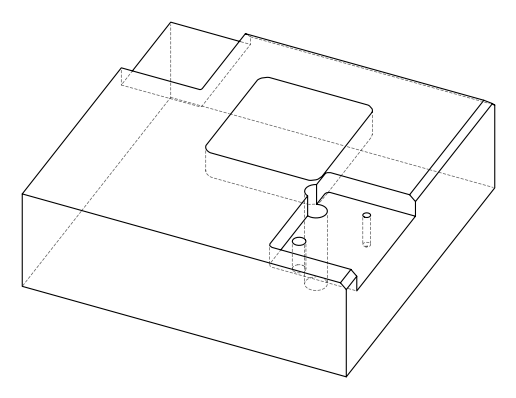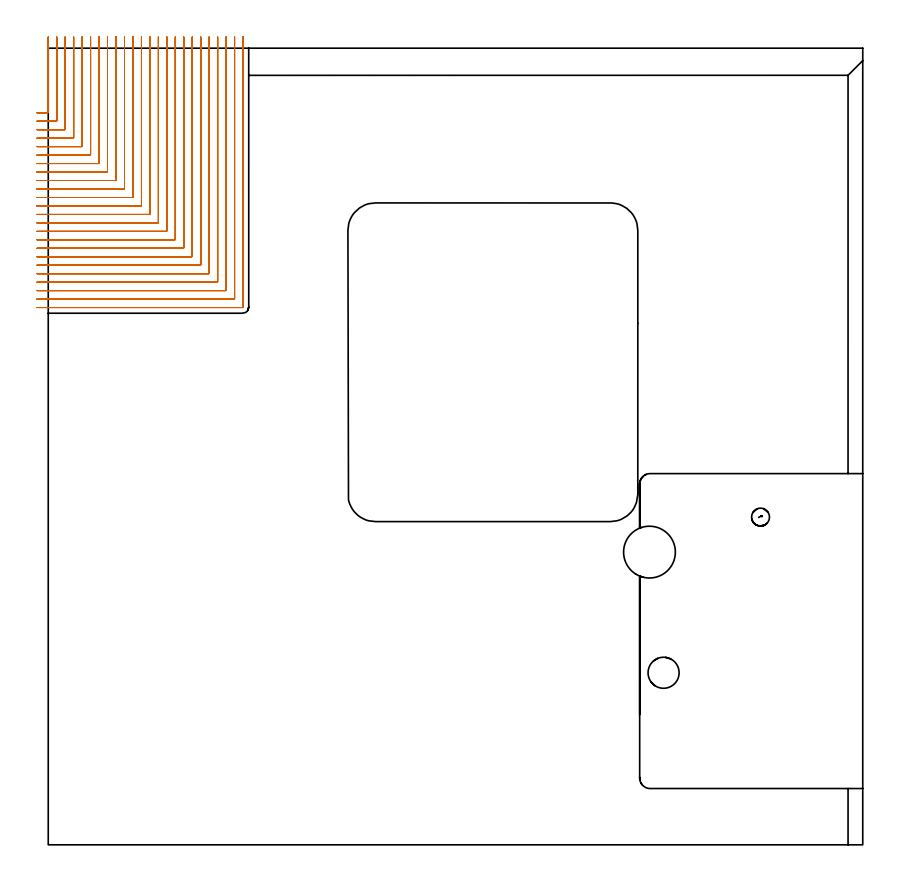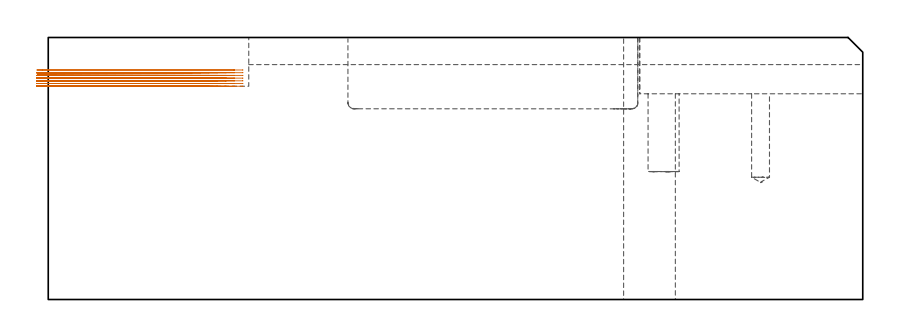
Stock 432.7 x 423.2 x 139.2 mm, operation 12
(PLAN: 14 operations, 10 tool changes, 297.3 min)
(1 INDEXABLE_INSERT_DRILL_BLIND_HOLE_FROM_SOLID | STEP1POCKET | NXT0302_004 | 0.18 min | 15214 mm3)
(2 SPOT_DRILL | STEP1HOLE | NXT0321_9005460120000 | 0.05 min | 183 mm3)
(3 SPOT_DRILL_1 | STEP1POCKET_1 | NXT0321_9005460120000 | 0.03 min | 3260 mm3)
(4 DRILL_BLIND_HOLE_INTO_CENTER | STEP1HOLE | UGT0301_192 | 0.05 min | 289 mm3)
(5 GUN_DRILL_THROUGH_HOLE | STEP1HOLE | UGT0307_003 | 0.64 min | 4945 mm3)
(6 SPADE_DRILL_TO_ENLARGE_THROUGH_HOLE | STEP1HOLE | UGT0306_008 | 0.59 min | 28000 mm3)
(7 DRILL_TO_ENLARGE_THROUGH_HOLE | STEP1HOLE | UGT0301_390 | 0.61 min | 49179 mm3)
(8 DRILL_BLIND_HOLE_INTO_CENTER_1 | STEP1POCKET_1 | UGT0301_490 | 0.2 min | 3245 mm3)
(9 AREA_MILL | FG_CHAMFER_SURFACE | UGT0205_001 | 0.93 min | 1058 mm3)
(10 AREA_MILL_1 | FG_CHAMFER_SURFACE_1 | UGT0205_001 | 15.73 min | 34545 mm3)
(11 AREA_MILL_2 | FG_CHAMFER_SURFACE_2 | UGT0205_001 | 5.39 min | 6676 mm3)
(12 MILL_CORNER_NOTCH_RECTANGULAR | CORNER_NOTCH_RECTANGULAR | NXT0201_008 | Follow Part, ap 1.5, ae 75% | 141.18 min | 387605 mm3)
(13 MILL_OPEN_POCKET | POCKET_OPEN | NXT0201_013 | Follow Part, ap 2.5, ae 75% | 107.64 min | 569357 mm3)
(14 MILL_RECTANGULAR_POCKET | POCKET_RECTANGULAR_STRAIGHT | NXT0201_007 | Follow Part, ap 6.25, ae 75% | 24.02 min | 979808 mm3)
(TOOL NXT0302_004 | Index. Insert Drill 16.5mm [880-D1650L20-05] | D16.5 PA176 FL83 Z2)
(TOOL NXT0321_9005460120000 | NC Spot Drill, 142deg, 12mm, Carbide, Uncoated | D12 PA142 FL30 Z2)
(TOOL UGT0301_192 | Twist Drill 7.2 mm | D7.2 PA118 FL66 Z2)
(TOOL UGT0307_003 | Gun Drill 7 mm | D7 PA130 FL24 Z1)
(TOOL UGT0306_008 | Spade Drill 17.5mm | D17.5 PA132 FL10 Z2)
(TOOL UGT0301_390 | Twist Drill 27.5 mm | D27.5 PA118 FL165 Z2)
(TOOL UGT0301_490 | Carbide Drill 9.5 mm | D9.5 PA118 FL81 Z2)
(TOOL UGT0205_001 | Chamfer Mill 20 x 3 x 45 deg. | D20 FL50 Z2)
(TOOL NXT0201_008 | ENDMILL 6mm [2P460-0600-NA 1630] | D6 FL26 Z6)
(TOOL NXT0201_013 | ENDMILL 10mm | D10 FL30 Z4)
(TOOL NXT0201_007 | ENDMILL 25mm [R216.25-25050GCK54P 1620] | D25 R3 FL54 Z5)
(OP 12 MILL_CORNER_NOTCH_RECTANGULAR, part 2 of 2)
G0 Z149.2
X-6. Y289.9
Z121.933
G1 X-3.
X98.703 F500.
G3 X99. Y290.197 R0.3
G1 Y426.2
Y429.2 F250.
G0 Z149.2
X-6. Y285.4
Z121.933
G1 X-3.
X103.2 F500.
G3 X103.5 Y285.7 R0.3
G1 Y426.2
Y429.2 F250.
G0 Z149.2
X-6. Y388.9
Z120.494
G1 X-3.
X-0.293 F500.
G3 X0. Y389.193 R0.3
G1 Y426.2
Y429.2 F250.
G0 Z149.2
X-6. Y384.4
Z120.494
G1 X-3.
X4.207 F500.
G3 X4.5 Y384.693 R0.3
G1 Y426.2
Y429.2 F250.
G0 Z149.2
X-6. Y379.9
Z120.494
G1 X-3.
X8.706 F500.
G3 X9. Y380.194 R0.3
G1 Y426.2
Y429.2 F250.
G0 Z149.2
X-6. Y375.4
Z120.494
G1 X-3.
X13.206 F500.
G3 X13.5 Y375.694 R0.3
G1 Y426.2
Y429.2 F250.
G0 Z149.2
X-6. Y370.9
Z120.494
G1 X-3.
X17.706 F500.
G3 X18. Y371.194 R0.3
G1 Y426.2
Y429.2 F250.
G0 Z149.2
X-6. Y366.4
Z120.494
G1 X-3.
X22.206 F500.
G3 X22.5 Y366.694 R0.3
G1 Y426.2
Y429.2 F250.
G0 Z149.2
X-6. Y361.9
Z120.494
G1 X-3.
X26.706 F500.
G3 X27. Y362.194 R0.3
G1 Y426.2
Y429.2 F250.
G0 Z149.2
X-6. Y357.4
Z120.494
G1 X-3.
X31.205 F500.
G3 X31.5 Y357.695 R0.3
G1 Y426.2
Y429.2 F250.
G0 Z149.2
X-6. Y352.9
Z120.494
G1 X-3.
X35.705 F500.
G3 X36. Y353.195 R0.3
G1 Y426.2
Y429.2 F250.
G0 Z149.2
X-6. Y348.4
Z120.494
G1 X-3.
X40.205 F500.
G3 X40.5 Y348.695 R0.3
G1 Y426.2
Y429.2 F250.
G0 Z149.2
X-6. Y343.9
Z120.494
G1 X-3.
X44.705 F500.
G3 X45. Y344.195 R0.3
G1 Y426.2
Y429.2 F250.
G0 Z149.2
X-6. Y339.4
Z120.494
G1 X-3.
X49.205 F500.
G3 X49.5 Y339.695 R0.3
G1 Y426.2
Y429.2 F250.
G0 Z149.2
X-6. Y334.9
Z120.494
G1 X-3.
X53.704 F500.
G3 X54. Y335.196 R0.3
G1 Y426.2
Y429.2 F250.
G0 Z149.2
X-6. Y330.4
Z120.494
G1 X-3.
X58.204 F500.
G3 X58.5 Y330.696 R0.3
G1 Y426.2
Y429.2 F250.
G0 Z149.2
X-6. Y325.9
Z120.494
G1 X-3.
X62.704 F500.
G3 X63. Y326.196 R0.3
G1 Y426.2
Y429.2 F250.
G0 Z149.2
X-6. Y321.4
Z120.494
G1 X-3.
X67.204 F500.
G3 X67.5 Y321.696 R0.3
G1 Y426.2
Y429.2 F250.
G0 Z149.2
X-6. Y316.9
Z120.494
G1 X-3.
X71.704 F500.
G3 X72. Y317.196 R0.3
G1 Y426.2
Y429.2 F250.
G0 Z149.2
X-6. Y312.4
Z120.494
G1 X-3.
X76.204 F500.
G3 X76.5 Y312.696 R0.3
G1 Y426.2
Y429.2 F250.
G0 Z149.2
X-6. Y307.9
Z120.494
G1 X-3.
X80.703 F500.
G3 X81. Y308.197 R0.3
G1 Y426.2
Y429.2 F250.
G0 Z149.2
X-6. Y303.4
Z120.494
G1 X-3.
X85.203 F500.
G3 X85.5 Y303.697 R0.3
G1 Y426.2
Y429.2 F250.
G0 Z149.2
X-6. Y298.9
Z120.494
G1 X-3.
X89.703 F500.
G3 X90. Y299.197 R0.3
G1 Y426.2
Y429.2 F250.
G0 Z149.2
X-6. Y294.4
Z120.494
G1 X-3.
X94.203 F500.
G3 X94.5 Y294.697 R0.3
G1 Y426.2
Y429.2 F250.
G0 Z149.2
X-6. Y289.9
Z120.494
G1 X-3.
X98.703 F500.
G3 X99. Y290.197 R0.3
G1 Y426.2
Y429.2 F250.
G0 Z149.2
X-6. Y285.4
Z120.494
G1 X-3.
X103.2 F500.
G3 X103.5 Y285.7 R0.3
G1 Y426.2
Y429.2 F250.
G0 Z149.2
X-6. Y388.9
Z119.056
G1 X-3.
X-0.293 F500.
G3 X0. Y389.193 R0.3
G1 Y426.2
Y429.2 F250.
G0 Z149.2
X-6. Y384.4
Z119.056
G1 X-3.
X4.207 F500.
G3 X4.5 Y384.693 R0.3
G1 Y426.2
Y429.2 F250.
G0 Z149.2
X-6. Y379.9
Z119.056
G1 X-3.
X8.706 F500.
G3 X9. Y380.194 R0.3
G1 Y426.2
Y429.2 F250.
G0 Z149.2
X-6. Y375.4
Z119.056
G1 X-3.
X13.206 F500.
G3 X13.5 Y375.694 R0.3
G1 Y426.2
Y429.2 F250.
G0 Z149.2
X-6. Y370.9
Z119.056
G1 X-3.
X17.706 F500.
G3 X18. Y371.194 R0.3
G1 Y426.2
Y429.2 F250.
G0 Z149.2
X-6. Y366.4
Z119.056
G1 X-3.
X22.206 F500.
G3 X22.5 Y366.694 R0.3
G1 Y426.2
Y429.2 F250.
G0 Z149.2
X-6. Y361.9
Z119.056
G1 X-3.
X26.706 F500.
G3 X27. Y362.194 R0.3
G1 Y426.2
Y429.2 F250.
G0 Z149.2
X-6. Y357.4
Z119.056
G1 X-3.
X31.205 F500.
G3 X31.5 Y357.695 R0.3
G1 Y426.2
Y429.2 F250.
G0 Z149.2
X-6. Y352.9
Z119.056
G1 X-3.
X35.705 F500.
G3 X36. Y353.195 R0.3
G1 Y426.2
Y429.2 F250.
G0 Z149.2
X-6. Y348.4
Z119.056
G1 X-3.
X40.205 F500.
G3 X40.5 Y348.695 R0.3
G1 Y426.2
Y429.2 F250.
G0 Z149.2
X-6. Y343.9
Z119.056
G1 X-3.
X44.705 F500.
G3 X45. Y344.195 R0.3
G1 Y426.2
Y429.2 F250.
G0 Z149.2
X-6. Y339.4
Z119.056
G1 X-3.
X49.205 F500.
G3 X49.5 Y339.695 R0.3
G1 Y426.2
Y429.2 F250.
G0 Z149.2
X-6. Y334.9
Z119.056
G1 X-3.
X53.704 F500.
G3 X54. Y335.196 R0.3
G1 Y426.2
Y429.2 F250.
G0 Z149.2
X-6. Y330.4
Z119.056
G1 X-3.
X58.204 F500.
G3 X58.5 Y330.696 R0.3
G1 Y426.2
Y429.2 F250.
G0 Z149.2
X-6. Y325.9
Z119.056
G1 X-3.
X62.704 F500.
G3 X63. Y326.196 R0.3
G1 Y426.2
Y429.2 F250.
G0 Z149.2
X-6. Y321.4
Z119.056
G1 X-3.
X67.204 F500.
G3 X67.5 Y321.696 R0.3
G1 Y426.2
Y429.2 F250.
G0 Z149.2
X-6. Y316.9
Z119.056
G1 X-3.
X71.704 F500.
G3 X72. Y317.196 R0.3
G1 Y426.2
Y429.2 F250.
G0 Z149.2
X-6. Y312.4
Z119.056
G1 X-3.
X76.204 F500.
G3 X76.5 Y312.696 R0.3
G1 Y426.2
Y429.2 F250.
G0 Z149.2
X-6. Y307.9
Z119.056
G1 X-3.
X80.703 F500.
G3 X81. Y308.197 R0.3
G1 Y426.2
Y429.2 F250.
G0 Z149.2
X-6. Y303.4
Z119.056
G1 X-3.
X85.203 F500.
G3 X85.5 Y303.697 R0.3
G1 Y426.2
Y429.2 F250.
G0 Z149.2
X-6. Y298.9
Z119.056
G1 X-3.
X89.703 F500.
G3 X90. Y299.197 R0.3
G1 Y426.2
Y429.2 F250.
G0 Z149.2
X-6. Y294.4
Z119.056
G1 X-3.
X94.203 F500.
G3 X94.5 Y294.697 R0.3
G1 Y426.2
Y429.2 F250.
G0 Z149.2
X-6. Y289.9
Z119.056
G1 X-3.
X98.703 F500.
G3 X99. Y290.197 R0.3
G1 Y426.2
Y429.2 F250.
G0 Z149.2
X-6. Y285.4
Z119.056
G1 X-3.
X103.2 F500.
G3 X103.5 Y285.7 R0.3
G1 Y426.2
Y429.2 F250.
G0 Z149.2
X-6. Y388.9
Z117.617
G1 X-3.
X-0.293 F500.
G3 X0. Y389.193 R0.3
G1 Y426.2
Y429.2 F250.
G0 Z149.2
X-6. Y384.4
Z117.617
G1 X-3.
X4.207 F500.
G3 X4.5 Y384.693 R0.3
G1 Y426.2
Y429.2 F250.
G0 Z149.2
X-6. Y379.9
Z117.617
G1 X-3.
X8.706 F500.
G3 X9. Y380.194 R0.3
G1 Y426.2
Y429.2 F250.
G0 Z149.2
X-6. Y375.4
Z117.617
G1 X-3.
X13.206 F500.
G3 X13.5 Y375.694 R0.3
G1 Y426.2
Y429.2 F250.
G0 Z149.2
X-6. Y370.9
Z117.617
G1 X-3.
X17.706 F500.
G3 X18. Y371.194 R0.3
G1 Y426.2
Y429.2 F250.
G0 Z149.2
X-6. Y366.4
Z117.617
G1 X-3.
X22.206 F500.
G3 X22.5 Y366.694 R0.3
G1 Y426.2
Y429.2 F250.
G0 Z149.2
X-6. Y361.9
Z117.617
G1 X-3.
X26.706 F500.
G3 X27. Y362.194 R0.3
G1 Y426.2
Y429.2 F250.
G0 Z149.2
X-6. Y357.4
Z117.617
G1 X-3.
X31.205 F500.
G3 X31.5 Y357.695 R0.3
G1 Y426.2
Y429.2 F250.
G0 Z149.2
X-6. Y352.9
Z117.617
G1 X-3.
X35.705 F500.
G3 X36. Y353.195 R0.3
G1 Y426.2
Y429.2 F250.
G0 Z149.2
X-6. Y348.4
Z117.617
G1 X-3.
X40.205 F500.
G3 X40.5 Y348.695 R0.3
G1 Y426.2
Y429.2 F250.
G0 Z149.2
X-6. Y343.9
Z117.617
G1 X-3.
X44.705 F500.
G3 X45. Y344.195 R0.3
G1 Y426.2
Y429.2 F250.
G0 Z149.2
X-6. Y339.4
Z117.617
G1 X-3.
X49.205 F500.
G3 X49.5 Y339.695 R0.3
G1 Y426.2
Y429.2 F250.
G0 Z149.2
X-6. Y334.9
Z117.617
G1 X-3.
X53.704 F500.
G3 X54. Y335.196 R0.3
G1 Y426.2
Y429.2 F250.
G0 Z149.2
X-6. Y330.4
Z117.617
G1 X-3.
X58.204 F500.
G3 X58.5 Y330.696 R0.3
G1 Y426.2
Y429.2 F250.
G0 Z149.2
X-6. Y325.9
Z117.617
G1 X-3.
X62.704 F500.
G3 X63. Y326.196 R0.3
G1 Y426.2
Y429.2 F250.
G0 Z149.2
X-6. Y321.4
Z117.617
G1 X-3.
X67.204 F500.
G3 X67.5 Y321.696 R0.3
G1 Y426.2
Y429.2 F250.
G0 Z149.2
X-6. Y316.9
Z117.617
G1 X-3.
X71.704 F500.
G3 X72. Y317.196 R0.3
G1 Y426.2
Y429.2 F250.
G0 Z149.2
X-6. Y312.4
Z117.617
G1 X-3.
X76.204 F500.
G3 X76.5 Y312.696 R0.3
G1 Y426.2
Y429.2 F250.
G0 Z149.2
X-6. Y307.9
Z117.617
G1 X-3.
X80.703 F500.
G3 X81. Y308.197 R0.3
G1 Y426.2
Y429.2 F250.
G0 Z149.2
X-6. Y303.4
Z117.617
G1 X-3.
X85.203 F500.
G3 X85.5 Y303.697 R0.3
G1 Y426.2
Y429.2 F250.
G0 Z149.2
X-6. Y298.9
Z117.617
G1 X-3.
X89.703 F500.
G3 X90. Y299.197 R0.3
G1 Y426.2
Y429.2 F250.
G0 Z149.2
X-6. Y294.4
Z117.617
G1 X-3.
X94.203 F500.
G3 X94.5 Y294.697 R0.3
G1 Y426.2
Y429.2 F250.
G0 Z149.2
X-6. Y289.9
Z117.617
G1 X-3.
X98.703 F500.
G3 X99. Y290.197 R0.3
G1 Y426.2
Y429.2 F250.
G0 Z149.2
X-6. Y285.4
Z117.617
G1 X-3.
X103.2 F500.
G3 X103.5 Y285.7 R0.3
G1 Y426.2
Y429.2 F250.
G0 Z149.2
X-6. Y388.9
Z116.178
G1 X-3.
X-0.293 F500.
G3 X0. Y389.193 R0.3
G1 Y426.2
Y429.2 F250.
G0 Z149.2
X-6. Y384.4
Z116.178
G1 X-3.
X4.207 F500.
G3 X4.5 Y384.693 R0.3
G1 Y426.2
Y429.2 F250.
G0 Z149.2
X-6. Y379.9
Z116.178
G1 X-3.
X8.706 F500.
G3 X9. Y380.194 R0.3
G1 Y426.2
Y429.2 F250.
G0 Z149.2
X-6. Y375.4
Z116.178
G1 X-3.
X13.206 F500.
G3 X13.5 Y375.694 R0.3
G1 Y426.2
Y429.2 F250.
G0 Z149.2
X-6. Y370.9
Z116.178
G1 X-3.
X17.706 F500.
G3 X18. Y371.194 R0.3
G1 Y426.2
Y429.2 F250.
G0 Z149.2
X-6. Y366.4
Z116.178
G1 X-3.
X22.206 F500.
G3 X22.5 Y366.694 R0.3
G1 Y426.2
Y429.2 F250.
G0 Z149.2
X-6. Y361.9
Z116.178
G1 X-3.
X26.706 F500.
G3 X27. Y362.194 R0.3
G1 Y426.2
Y429.2 F250.
G0 Z149.2
X-6. Y357.4
Z116.178
G1 X-3.
X31.205 F500.
G3 X31.5 Y357.695 R0.3
G1 Y426.2
Y429.2 F250.
G0 Z149.2
X-6. Y352.9
Z116.178
G1 X-3.
X35.705 F500.
G3 X36. Y353.195 R0.3
G1 Y426.2
Y429.2 F250.
G0 Z149.2
X-6. Y348.4
Z116.178
G1 X-3.
X40.205 F500.
G3 X40.5 Y348.695 R0.3
G1 Y426.2
Y429.2 F250.
G0 Z149.2
X-6. Y343.9
Z116.178
G1 X-3.
X44.705 F500.
G3 X45. Y344.195 R0.3
G1 Y426.2
Y429.2 F250.
G0 Z149.2
X-6. Y339.4
Z116.178
G1 X-3.
X49.205 F500.
G3 X49.5 Y339.695 R0.3
G1 Y426.2
Y429.2 F250.
G0 Z149.2
X-6. Y334.9
Z116.178
G1 X-3.
X53.704 F500.
G3 X54. Y335.196 R0.3
G1 Y426.2
Y429.2 F250.
G0 Z149.2
X-6. Y330.4
Z116.178
G1 X-3.
X58.204 F500.
G3 X58.5 Y330.696 R0.3
G1 Y426.2
Y429.2 F250.
G0 Z149.2
X-6. Y325.9
Z116.178
G1 X-3.
X62.704 F500.
G3 X63. Y326.196 R0.3
G1 Y426.2
Y429.2 F250.
G0 Z149.2
X-6. Y321.4
Z116.178
G1 X-3.
X67.204 F500.
G3 X67.5 Y321.696 R0.3
G1 Y426.2
Y429.2 F250.
G0 Z149.2
X-6. Y316.9
Z116.178
G1 X-3.
X71.704 F500.
G3 X72. Y317.196 R0.3
G1 Y426.2
Y429.2 F250.
G0 Z149.2
X-6. Y312.4
Z116.178
G1 X-3.
X76.204 F500.
G3 X76.5 Y312.696 R0.3
G1 Y426.2
Y429.2 F250.
G0 Z149.2
X-6. Y307.9
Z116.178
G1 X-3.
X80.703 F500.
G3 X81. Y308.197 R0.3
G1 Y426.2
Y429.2 F250.
G0 Z149.2
X-6. Y303.4
Z116.178
G1 X-3.
X85.203 F500.
G3 X85.5 Y303.697 R0.3
G1 Y426.2
Y429.2 F250.
G0 Z149.2
X-6. Y298.9
Z116.178
G1 X-3.
X89.703 F500.
G3 X90. Y299.197 R0.3
G1 Y426.2
Y429.2 F250.
G0 Z149.2
X-6. Y294.4
Z116.178
G1 X-3.
X94.203 F500.
G3 X94.5 Y294.697 R0.3
G1 Y426.2
Y429.2 F250.
G0 Z149.2
X-6. Y289.9
Z116.178
G1 X-3.
X98.703 F500.
G3 X99. Y290.197 R0.3
G1 Y426.2
Y429.2 F250.
G0 Z149.2
X-6. Y285.4
Z116.178
G1 X-3.
X103.2 F500.
G3 X103.5 Y285.7 R0.3
G1 Y426.2
Y429.2 F250.
G0 Z149.2
X-6. Y388.9
Z114.739
G1 X-3.
X-0.293 F500.
G3 X0. Y389.193 R0.3
G1 Y426.2
Y429.2 F250.
G0 Z149.2
X-6. Y384.4
Z114.739
G1 X-3.
X4.207 F500.
G3 X4.5 Y384.693 R0.3
G1 Y426.2
Y429.2 F250.
G0 Z149.2
X-6. Y379.9
Z114.739
G1 X-3.
X8.706 F500.
G3 X9. Y380.194 R0.3
G1 Y426.2
Y429.2 F250.
G0 Z149.2
X-6. Y375.4
Z114.739
G1 X-3.
X13.206 F500.
G3 X13.5 Y375.694 R0.3
G1 Y426.2
Y429.2 F250.
G0 Z149.2
X-6. Y370.9
Z114.739
G1 X-3.
X17.706 F500.
G3 X18. Y371.194 R0.3
G1 Y426.2
Y429.2 F250.
G0 Z149.2
X-6. Y366.4
Z114.739
G1 X-3.
X22.206 F500.
G3 X22.5 Y366.694 R0.3
G1 Y426.2
Y429.2 F250.
G0 Z149.2
X-6. Y361.9
Z114.739
G1 X-3.
X26.706 F500.
G3 X27. Y362.194 R0.3
G1 Y426.2
Y429.2 F250.
G0 Z149.2
X-6. Y357.4
Z114.739
G1 X-3.
X31.205 F500.
G3 X31.5 Y357.695 R0.3
G1 Y426.2
Y429.2 F250.
G0 Z149.2
X-6. Y352.9
Z114.739
G1 X-3.
X35.705 F500.
G3 X36. Y353.195 R0.3
G1 Y426.2
Y429.2 F250.
G0 Z149.2
X-6. Y348.4
Z114.739
G1 X-3.
X40.205 F500.
G3 X40.5 Y348.695 R0.3
G1 Y426.2
Y429.2 F250.
G0 Z149.2
X-6. Y343.9
Z114.739
G1 X-3.
X44.705 F500.
G3 X45. Y344.195 R0.3
G1 Y426.2
Y429.2 F250.
G0 Z149.2
X-6. Y339.4
Z114.739
G1 X-3.
X49.205 F500.
G3 X49.5 Y339.695 R0.3
G1 Y426.2
Y429.2 F250.
G0 Z149.2
X-6. Y334.9
Z114.739
G1 X-3.
X53.704 F500.
G3 X54. Y335.196 R0.3
G1 Y426.2
Y429.2 F250.
G0 Z149.2
X-6. Y330.4
Z114.739
G1 X-3.
X58.204 F500.
G3 X58.5 Y330.696 R0.3
G1 Y426.2
Y429.2 F250.
G0 Z149.2
X-6. Y325.9
Z114.739
G1 X-3.
X62.704 F500.
G3 X63. Y326.196 R0.3
G1 Y426.2
Y429.2 F250.
G0 Z149.2
X-6. Y321.4
Z114.739
G1 X-3.
X67.204 F500.
G3 X67.5 Y321.696 R0.3
G1 Y426.2
Y429.2 F250.
G0 Z149.2
X-6. Y316.9
Z114.739
G1 X-3.
X71.704 F500.
G3 X72. Y317.196 R0.3
G1 Y426.2
Y429.2 F250.
G0 Z149.2
X-6. Y312.4
Z114.739
G1 X-3.
X76.204 F500.
G3 X76.5 Y312.696 R0.3
G1 Y426.2
Y429.2 F250.
G0 Z149.2
X-6. Y307.9
Z114.739
G1 X-3.
X80.703 F500.
G3 X81. Y308.197 R0.3
G1 Y426.2
Y429.2 F250.
G0 Z149.2
X-6. Y303.4
Z114.739
G1 X-3.
X85.203 F500.
G3 X85.5 Y303.697 R0.3
G1 Y426.2
Y429.2 F250.
G0 Z149.2
X-6. Y298.9
Z114.739
G1 X-3.
X89.703 F500.
G3 X90. Y299.197 R0.3
G1 Y426.2
Y429.2 F250.
G0 Z149.2
X-6. Y294.4
Z114.739
G1 X-3.
X94.203 F500.
G3 X94.5 Y294.697 R0.3
G1 Y426.2
Y429.2 F250.
G0 Z149.2
X-6. Y289.9
Z114.739
G1 X-3.
X98.703 F500.
G3 X99. Y290.197 R0.3
G1 Y426.2
Y429.2 F250.
G0 Z149.2
X-6. Y285.4
Z114.739
G1 X-3.
X103.2 F500.
G3 X103.5 Y285.7 R0.3
G1 Y426.2
Y429.2 F250.
G0 Z149.2
X-6. Y388.9
Z113.3
G1 X-3.
X-0.293 F500.
G3 X0. Y389.193 R0.3
G1 Y426.2
Y429.2 F250.
G0 Z149.2
X-6. Y384.4
Z113.3
G1 X-3.
X4.207 F500.
G3 X4.5 Y384.693 R0.3
G1 Y426.2
Y429.2 F250.
G0 Z149.2
X-6. Y379.9
Z113.3
G1 X-3.
X8.706 F500.
G3 X9. Y380.194 R0.3
G1 Y426.2
Y429.2 F250.
G0 Z149.2
X-6. Y375.4
Z113.3
G1 X-3.
X13.206 F500.
G3 X13.5 Y375.694 R0.3
G1 Y426.2
Y429.2 F250.
G0 Z149.2
X-6. Y370.9
Z113.3
G1 X-3.
X17.706 F500.
G3 X18. Y371.194 R0.3
G1 Y426.2
Y429.2 F250.
G0 Z149.2
X-6. Y366.4
Z113.3
G1 X-3.
X22.206 F500.
G3 X22.5 Y366.694 R0.3
G1 Y426.2
Y429.2 F250.
G0 Z149.2
X-6. Y361.9
Z113.3
G1 X-3.
X26.706 F500.
G3 X27. Y362.194 R0.3
G1 Y426.2
Y429.2 F250.
G0 Z149.2
X-6. Y357.4
Z113.3
G1 X-3.
X31.205 F500.
G3 X31.5 Y357.695 R0.3
G1 Y426.2
Y429.2 F250.
G0 Z149.2
X-6. Y352.9
Z113.3
G1 X-3.
X35.705 F500.
G3 X36. Y353.195 R0.3
G1 Y426.2
Y429.2 F250.
G0 Z149.2
X-6. Y348.4
Z113.3
G1 X-3.
X40.205 F500.
G3 X40.5 Y348.695 R0.3
G1 Y426.2
Y429.2 F250.
G0 Z149.2
X-6. Y343.9
Z113.3
G1 X-3.
X44.705 F500.
G3 X45. Y344.195 R0.3
G1 Y426.2
Y429.2 F250.
G0 Z149.2
X-6. Y339.4
Z113.3
G1 X-3.
X49.205 F500.
G3 X49.5 Y339.695 R0.3
G1 Y426.2
Y429.2 F250.
G0 Z149.2
X-6. Y334.9
Z113.3
G1 X-3.
X53.704 F500.
G3 X54. Y335.196 R0.3
G1 Y426.2
Y429.2 F250.
G0 Z149.2
X-6. Y330.4
Z113.3
G1 X-3.
X58.204 F500.
G3 X58.5 Y330.696 R0.3
G1 Y426.2
Y429.2 F250.
G0 Z149.2
X-6. Y325.9
Z113.3
G1 X-3.
X62.704 F500.
G3 X63. Y326.196 R0.3
G1 Y426.2
Y429.2 F250.
G0 Z149.2
X-6. Y321.4
Z113.3
G1 X-3.
X67.204 F500.
G3 X67.5 Y321.696 R0.3
G1 Y426.2
Y429.2 F250.
G0 Z149.2
X-6. Y316.9
Z113.3
G1 X-3.
X71.704 F500.
G3 X72. Y317.196 R0.3
G1 Y426.2
Y429.2 F250.
G0 Z149.2
X-6. Y312.4
Z113.3
G1 X-3.
X76.204 F500.
G3 X76.5 Y312.696 R0.3
G1 Y426.2
Y429.2 F250.
G0 Z149.2
X-6. Y307.9
Z113.3
G1 X-3.
X80.703 F500.
G3 X81. Y308.197 R0.3
G1 Y426.2
Y429.2 F250.
G0 Z149.2
X-6. Y303.4
Z113.3
G1 X-3.
X85.203 F500.
G3 X85.5 Y303.697 R0.3
G1 Y426.2
Y429.2 F250.
G0 Z149.2
X-6. Y298.9
Z113.3
G1 X-3.
X89.703 F500.
G3 X90. Y299.197 R0.3
G1 Y426.2
Y429.2 F250.
G0 Z149.2
X-6. Y294.4
Z113.3
G1 X-3.
X94.203 F500.
G3 X94.5 Y294.697 R0.3
G1 Y426.2
Y429.2 F250.
G0 Z149.2
X-6. Y289.9
Z113.3
G1 X-3.
X98.703 F500.
G3 X99. Y290.197 R0.3
G1 Y426.2
Y429.2 F250.
G0 Z149.2
X-6. Y285.4
Z113.3
G1 X-3.
X103.2 F500.
G3 X103.5 Y285.7 R0.3
G1 Y426.2
Y429.2 F250.
G0 Z149.2
M5
M2
